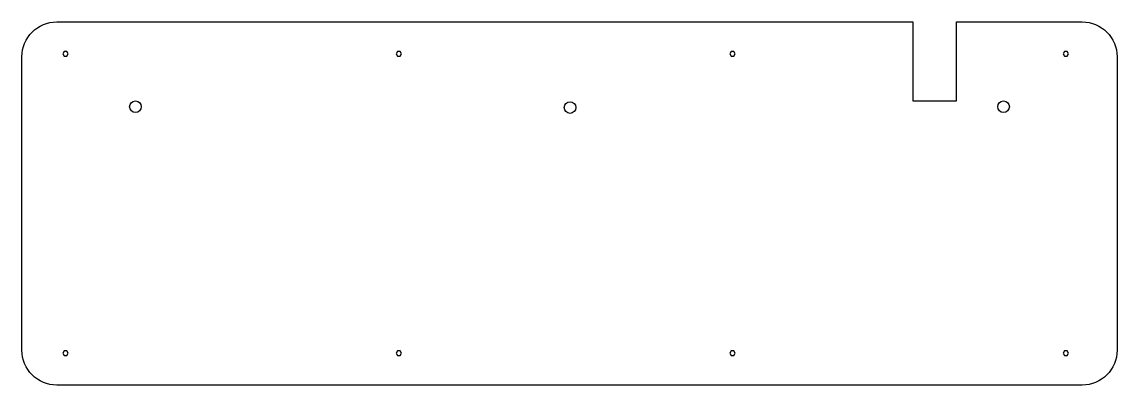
# Model space of a CAD drawing. Header units: millimetres. Extents: x -15 to 363, y -110 to 15.
import ezdxf

# ---------------------------------------------------------------- set-up
doc = ezdxf.new("R2010")
doc.units = ezdxf.units.MM
doc.layers.get('0').update_dxf_attribs({"linetype": 'CONTINUOUS'})

msp = doc.modelspace()

# ---------------------------------------------------------------- linework, layer by layer
msp.add_lwpolyline([(292.24, 15), (292.24, -12.25), (307.24, -12.25), (307.24, 15), (350.66, 15, -0.414214), (362.66, 3), (362.66, -98.25, -0.414214), (350.66, -110.25), (-3, -110.25, -0.414214), (-15, -98.25), (-15, 3, -0.414214), (-3, 15)], format="xyb", close=True)
for points in [[(-0.46, 4.8), (-0.93, 4), (-0.46, 3.2), (0.46, 3.2), (0.92, 4), (0.46, 4.8)], [(114.54, 4.8), (114.08, 4), (114.54, 3.2), (115.46, 3.2), (115.92, 4), (115.46, 4.8)], [(229.54, 4.8), (229.07, 4), (229.54, 3.2), (230.46, 3.2), (230.93, 4), (230.46, 4.8)], [(344.54, 4.8), (344.07, 4), (344.54, 3.2), (345.46, 3.2), (345.93, 4), (345.46, 4.8)], [(-0.46, -98.4), (-0.93, -99.2), (-0.46, -100), (0.46, -100), (0.92, -99.2), (0.46, -98.4)], [(114.54, -98.4), (114.08, -99.2), (114.54, -100), (115.46, -100), (115.92, -99.2), (115.46, -98.4)], [(229.54, -98.4), (229.07, -99.2), (229.54, -100), (230.46, -100), (230.93, -99.2), (230.46, -98.4)], [(344.54, -98.4), (344.07, -99.2), (344.54, -100), (345.46, -100), (345.93, -99.2), (345.46, -98.4)]]:
    msp.add_lwpolyline(points, close=True)
for centre in [(24.15, -14.25), (174.02, -14.54), (323.51, -14.25)]:
    msp.add_circle(centre, 2)

doc.saveas('drawing.dxf')
